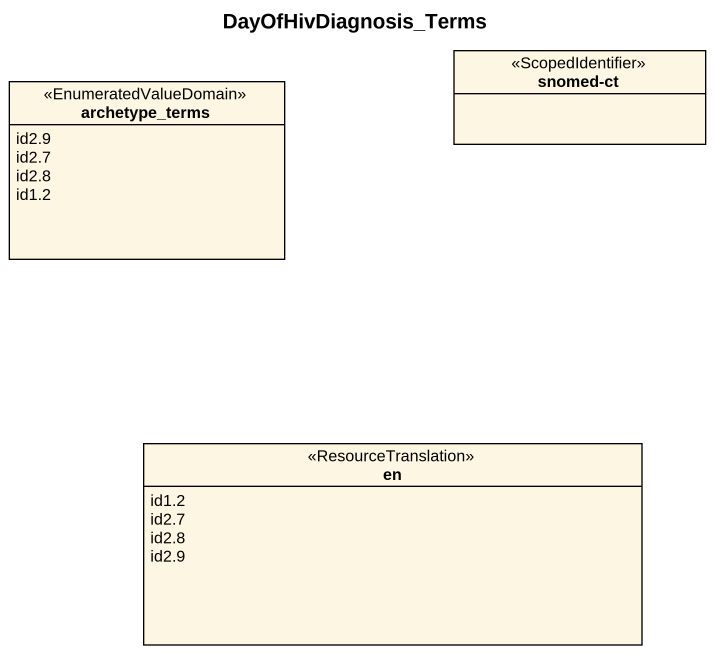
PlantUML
@startuml
title DayOfHivDiagnosis_Terms
hide circle
hide empty members
enum "snomed-ct" as snomed_ct <<ScopedIdentifier>>
enum archetype_terms <<EnumeratedValueDomain>> {
  id2.9
  id2.7
  id2.8
  id1.2
}
enum en <<ResourceTranslation>> {
  id1.2
  id2.7
  id2.8
  id2.9
}
@enduml
